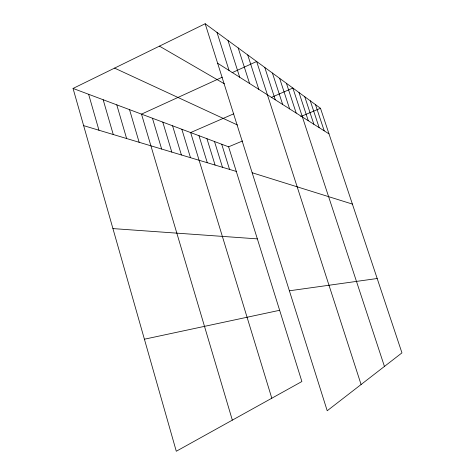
<?xml version="1.0" encoding="UTF-8"?>
<svg xmlns="http://www.w3.org/2000/svg" width="475" height="475" viewBox="0 0 475 475"><rect width="100%" height="100%" fill="white"/><g stroke="black" fill="none" stroke-linecap="round" stroke-linejoin="round"><path stroke-width="0.71" d="M73.049 88.439L228.606 146.822L301.886 381.526L176.29 451.25L73.049 88.439L205.182 23.75L320.483 108.282L401.951 352.872L327.21 410.756L205.182 23.75M222.3 77.182L141.502 114.131L232.334 420.137M232.091 72.705L256.642 61.477L361.089 384.518M233.789 113.78L190.641 132.572L271.807 398.228M271.255 97.464L292.879 88.047L384.441 366.433M228.606 146.822L242.517 140.986M300.669 116.589L320.483 108.282M144.406 339.209L279.644 310.288M289.382 290.789L377.186 278.51M112.931 228.594L257.349 238.877M83.636 125.638L236.289 171.428M252.166 172.752L352.391 204.084M114.57 68.109L237.482 125.008M159.446 46.14L224.396 83.814M217.633 63.234L329.003 133.873M315.501 104.631L324.205 130.827M310.27 100.795L319.164 127.633M304.772 96.763L313.868 124.272M298.983 92.518L308.287 120.733M286.437 83.321L296.186 113.056M279.627 78.327L289.619 108.894M272.418 73.043L282.661 104.476M264.771 67.438L275.274 99.792M247.724 54.94L258.798 89.347M238.189 47.945L249.583 83.499M227.97 40.458L239.697 77.229M216.998 32.413L229.075 70.49M221.718 144.24L229.544 169.409M214.504 141.532L222.484 167.289M206.934 138.688L215.074 165.062M198.989 135.708L207.29 162.729M181.848 129.271L190.487 157.688M172.579 125.798L181.397 154.963M162.794 122.123L171.802 152.083M152.451 118.239L161.654 149.043M129.527 109.636L139.145 142.292M116.773 104.85L126.623 138.534M103.17 99.744L113.252 134.52M88.629 94.288L98.96 130.233"/></g></svg>
